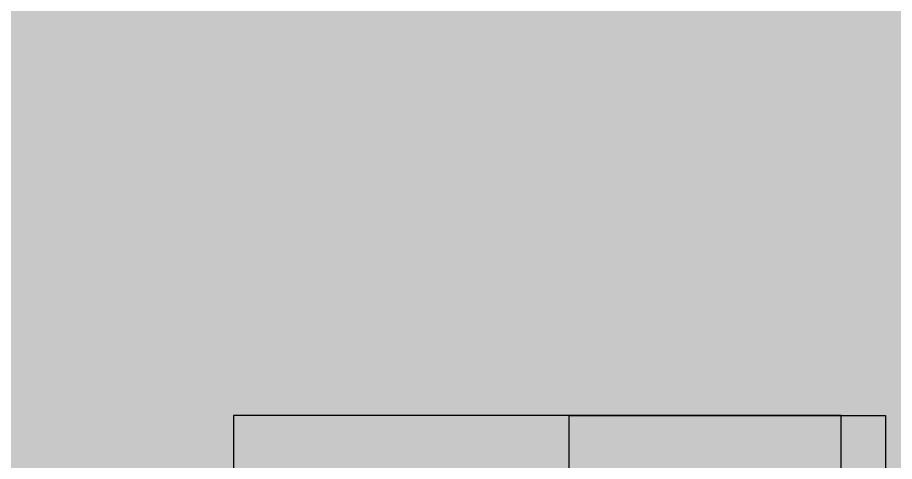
# Model space of a CAD drawing. Header units: inches. Extents: x -0.16 to 1.73, y -0.16 to 1.34.
# Drawn here: x 0.22892 to 0.25619, y 0.23242 to 0.24622 of the extents above; entities that cross this region are included whole.
import ezdxf

# ---------------------------------------------------------------- set-up
doc = ezdxf.new("R2010")
doc.units = ezdxf.units.IN
doc.header["$MEASUREMENT"] = 0
for name, color, linetype in [('Bottom Layer', 5, 'Continuous'), ('Mechanical 15', 56, 'Continuous'), ('Top Layer', 1, 'Continuous'), ('Top Paste', 8, 'Continuous'), ('Top Solder', 216, 'Continuous')]:
    doc.layers.add(name, color=color, linetype=linetype)

# ---------------------------------------------------------------- blocks, each defined once
blk = doc.blocks.new('SOD_123_L2_7_W1_6_LS3_7_RD_86')
at = {"layer": 'Top Layer'}
blk.add_hatch(color=1, dxfattribs=at).paths.add_polyline_path([(-0.082287, 0.024015), (-0.046461, 0.024015), (-0.046461, -0.024015), (-0.082287, -0.024015)])
at = {"layer": 'Top Paste'}
blk.add_hatch(color=8, dxfattribs=at).paths.add_polyline_path([(-0.082287, 0.024015), (-0.046461, 0.024015), (-0.046461, -0.024015), (-0.082287, -0.024015)])
at = {"layer": 'Top Solder'}
blk.add_hatch(color=216, dxfattribs=at).paths.add_polyline_path([(-0.086288, 0.028015), (-0.04246, 0.028015), (-0.04246, -0.028015), (-0.086288, -0.028015)])
at = {"layer": 'Mechanical 15'}
for p, q in [((-0.07264, -0.011811), (-0.07264, 0.011811)), ((-0.071261, 0.011811), (-0.071261, -0.011811)), ((-0.062798, 0.011811), (-0.062798, -0.011811)), ((-0.052363, -0.011811), (-0.052363, 0.011811)), ((-0.062798, -0.011811), (-0.07264, -0.011811)), ((-0.071261, -0.011811), (-0.052363, -0.011811)), ((-0.071261, -0.011811), (-0.071261, -0.011811))]:
    blk.add_line(p, q, dxfattribs=at)
blk.add_lwpolyline([(-0.052953, 0.031496, 0.002, 0.002, 0), (-0.052953, -0.031496, 0.002, 0.002, 0)], format="xyseb", dxfattribs=at)

msp = doc.modelspace()

# ---------------------------------------------------------------- hatches: boundary and pattern name
at = {"layer": 'Top Layer'}
msp.add_hatch(color=1, dxfattribs=at).paths.add_polyline_path([(0.215973, 0.232036), (0.218612, 0.232075), (0.223063, 0.232385), (0.224876, 0.232657), (0.226414, 0.233006), (0.227676, 0.233433), (0.228663, 0.233937), (0.229375, 0.234519), (0.229812, 0.235179), (0.229974, 0.235917), (0.229974, 0.208155), (0.229812, 0.208893), (0.229375, 0.209553), (0.228663, 0.210135), (0.227676, 0.210639), (0.226414, 0.211066), (0.224876, 0.211415), (0.223063, 0.211687), (0.220975, 0.211881), (0.215973, 0.212036)])

# ---------------------------------------------------------------- linework, layer by layer
at = {"layer": 'Bottom Layer'}
msp.add_lwpolyline([(-0.003695, 0.2384, 0.02, 0.02, 0), (0.282737, 0.2384, 0.02, 0.02, 0)], format="xyseb", dxfattribs=at)

# ---------------------------------------------------------------- block references
at = {"rotation": 180}
msp.add_blockref('SOD_123_L2_7_W1_6_LS3_7_RD_86', (0.183273, 0.222036), dxfattribs=at)

doc.saveas('drawing.dxf')
